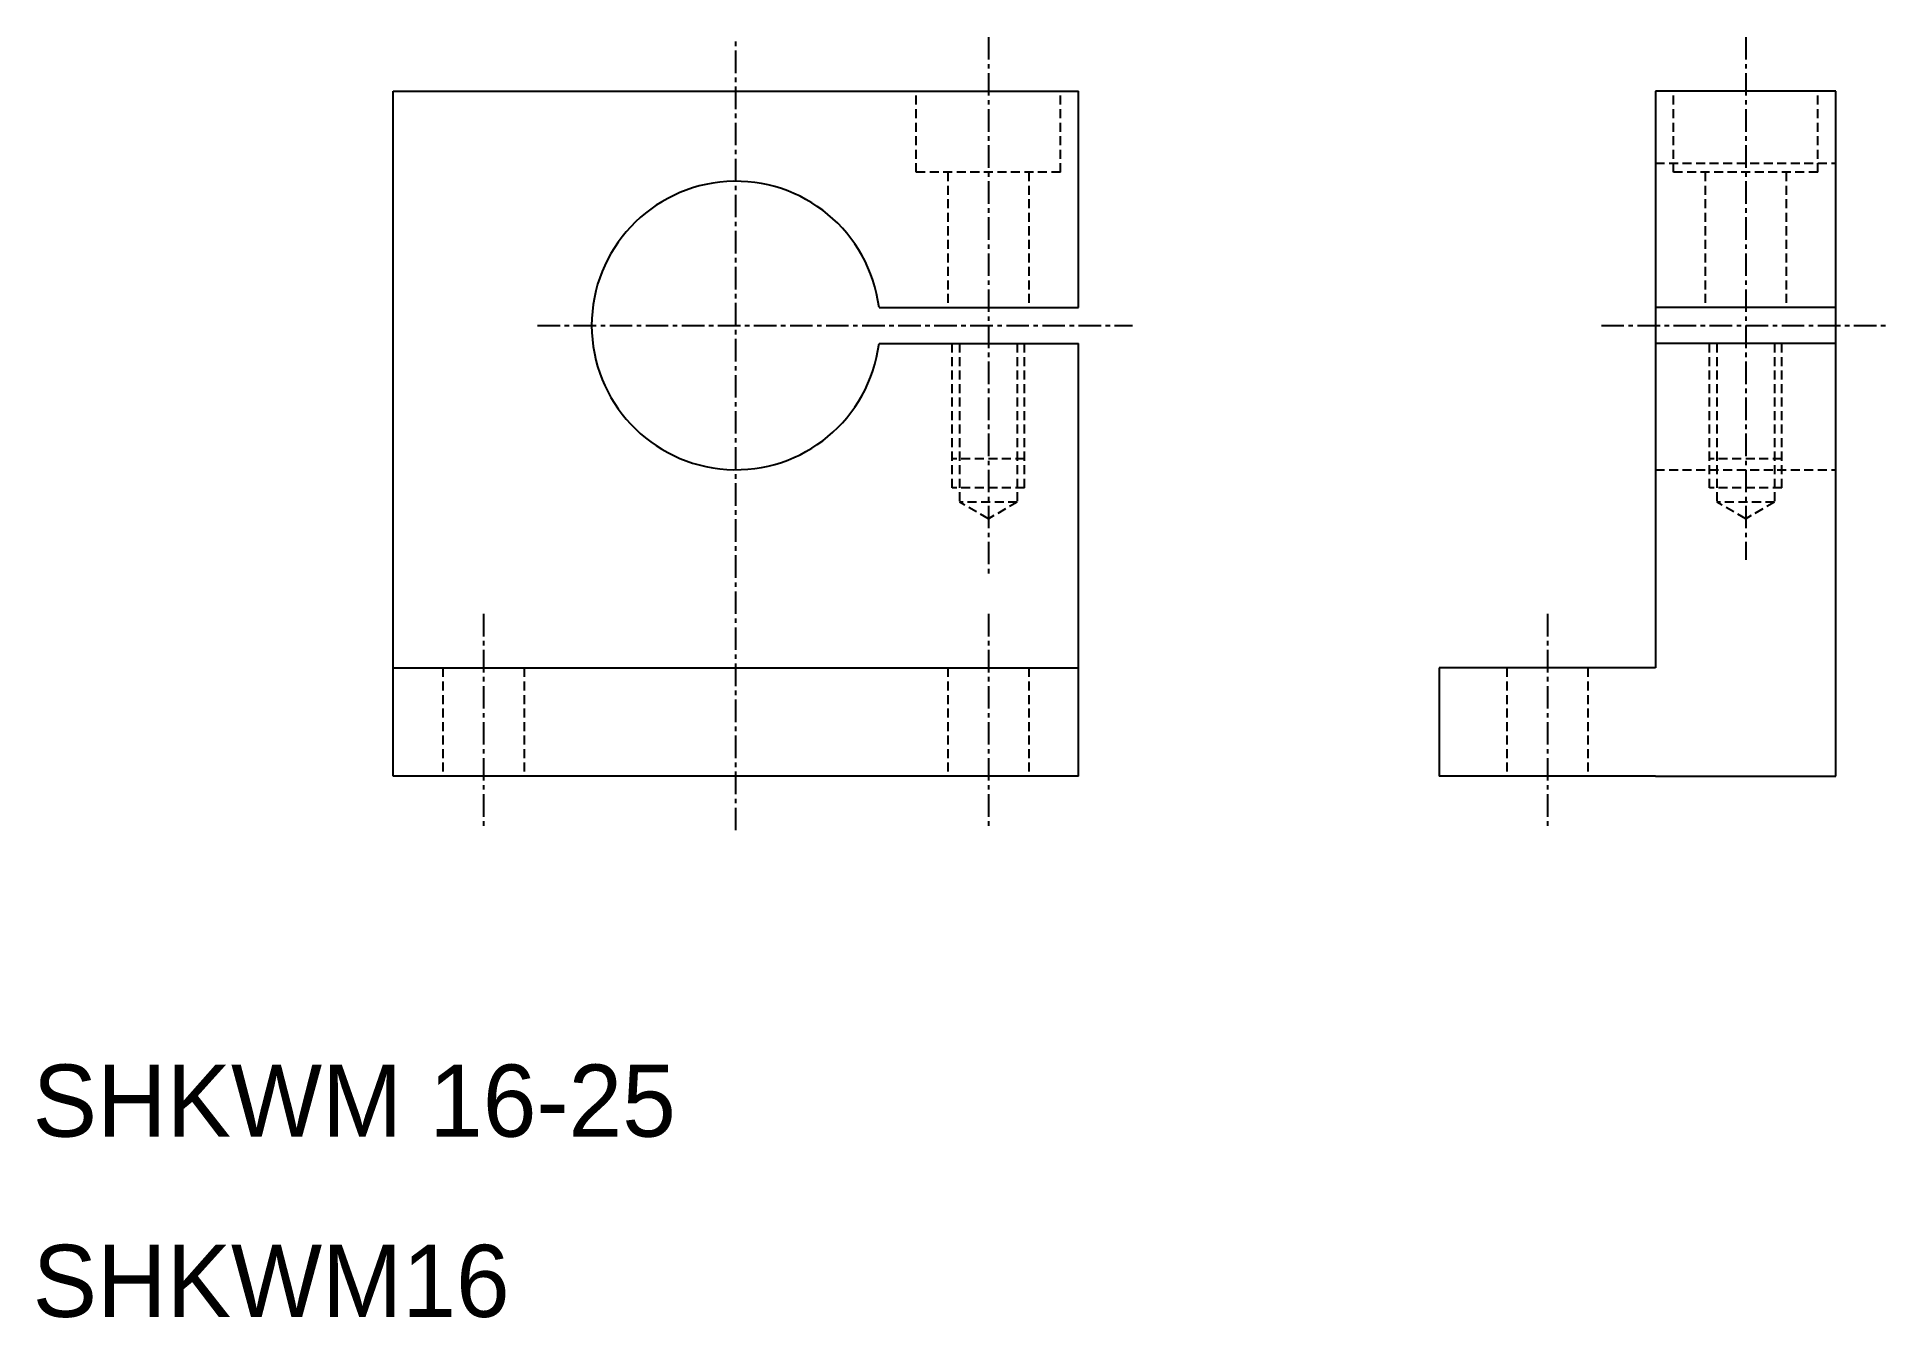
# Model space of a CAD drawing. Extents: x 10 to 113, y 10 to 81.
import ezdxf

# ---------------------------------------------------------------- set-up
doc = ezdxf.new("R2010")
doc.units = 0
doc.linetypes.add('CENTER', pattern=[2, 1.25, -0.25, 0.25, -0.25])
doc.linetypes.add('DASHED', pattern=[0.75, 0.5, -0.25])
doc.layers.get('0').update_dxf_attribs({"linetype": 'CONTINUOUS'})
doc.layers.add('CENTER', color=1, linetype='CENTER')

msp = doc.modelspace()

# ---------------------------------------------------------------- linework, layer by layer
at = {"color": 7, "linetype": 'CONTINUOUS'}
for p, q in [((30, 40), (30, 78)), ((30, 78), (49, 78)), ((49, 78), (68, 78)), ((68, 66), (68, 78)), ((100, 78), (100, 46)), ((110, 78), (100, 78)), ((110, 40), (110, 78)), ((56.94, 66), (68, 66)), ((110, 66), (100, 66)), ((56.94, 64), (68, 64)), ((68, 40), (68, 64)), ((110, 64), (100, 64)), ((30, 46), (68, 46)), ((100, 46), (88, 46)), ((88, 46), (88, 40)), ((68, 40), (30, 40)), ((100, 40), (88, 40)), ((100, 40), (110, 40))]:
    msp.add_line(p, q, dxfattribs=at)
at = {"color": 3, "linetype": 'DASHED'}
for p, q in [((59, 73.5), (59, 78)), ((67, 73.5), (67, 78)), ((101, 73.5), (101, 78)), ((109, 73.5), (109, 78)), ((100, 74), (110, 74)), ((67, 73.5), (59, 73.5)), ((60.75, 73.5), (60.75, 66)), ((65.25, 73.5), (65.25, 66)), ((109, 73.5), (101, 73.5)), ((102.75, 73.5), (102.75, 66)), ((107.25, 73.5), (107.25, 66)), ((61, 56), (61, 64)), ((61.4, 64), (61.4, 55.2)), ((64.6, 64), (64.6, 55.2)), ((65, 56), (65, 64)), ((103, 56), (103, 64)), ((103.4, 64), (103.4, 55.2)), ((106.6, 64), (106.6, 55.2)), ((107, 56), (107, 64)), ((65, 57.6), (61, 57.6)), ((107, 57.6), (103, 57.6)), ((100, 57), (110, 57)), ((65, 56), (61, 56)), ((107, 56), (103, 56)), ((64.6, 55.2), (61.4, 55.2)), ((63, 54.28), (61.4, 55.2)), ((64.6, 55.2), (63, 54.28)), ((105, 54.28), (103.4, 55.2)), ((106.6, 55.2), (103.4, 55.2)), ((106.6, 55.2), (105, 54.28)), ((32.75, 46), (32.75, 40)), ((37.25, 46), (37.25, 40)), ((60.75, 46), (60.75, 40)), ((65.25, 46), (65.25, 40)), ((91.75, 46), (91.75, 40)), ((96.25, 46), (96.25, 40))]:
    msp.add_line(p, q, dxfattribs=at)
at = {"color": 7, "linetype": 'CONTINUOUS'}
msp.add_arc((49, 65), 8, 7.1808, 352.8192, dxfattribs=at)
at = {"layer": 'CENTER', "color": 1, "linetype": 'CENTER'}
for p, q in [((49, 37), (49, 81)), ((63, 81), (63, 51)), ((105, 81), (105, 52)), ((38, 65), (71, 65)), ((97, 65), (113, 65)), ((35, 49), (35, 37)), ((63, 49), (63, 37)), ((94, 49), (94, 37))]:
    msp.add_line(p, q, dxfattribs=at)

# ---------------------------------------------------------------- texts
at = {"color": 7, "linetype": 'CONTINUOUS'}
for s, p in [('SHKWM 16-25', (10, 20)), ('SHKWM16', (10, 10))]:
    msp.add_text(s, height=4, dxfattribs=at).set_placement(p)

doc.saveas('drawing.dxf')
